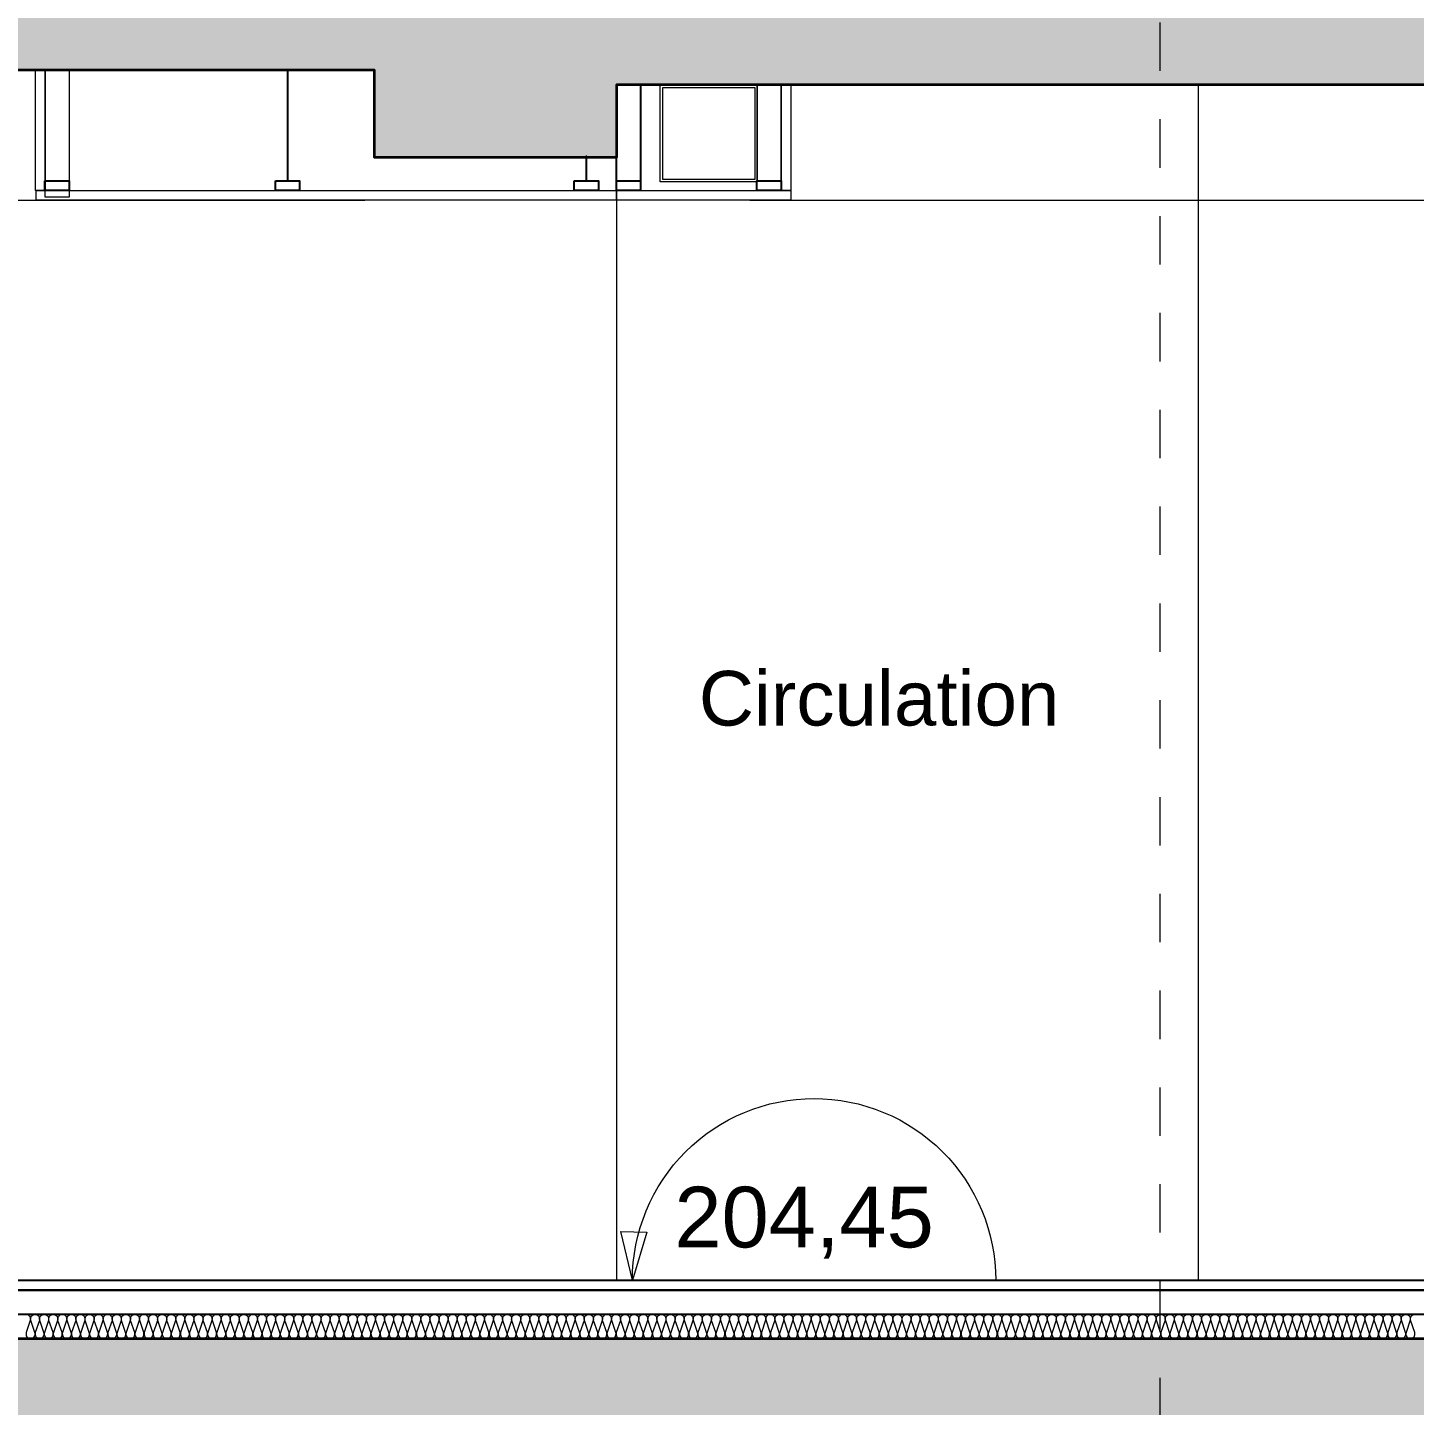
# Model space of a CAD drawing. Header units: metres. Extents: x 1838950 to 1842843, y 5171318 to 5174224.
# Drawn here: x 1841208.364 to 1841211.228, y 5171396.754 to 5171399.6 of the extents above; entities that cross this region are included whole.
import ezdxf

# ---------------------------------------------------------------- set-up
doc = ezdxf.new("R2010")
doc.units = ezdxf.units.M
doc.header["$LTSCALE"] = 0.0254
doc.linetypes.add('Style de ligne -1', pattern=[0.83328, 0.41656, -0.41672])
doc.layers.add('00 CHAZAL Coupe A.5', color=7, linetype='Continuous', lineweight=18)
doc.styles.add('Arial', font='arial.ttf')

# ---------------------------------------------------------------- blocks, each defined once
blk = doc.blocks.new('Groupe-1721-1')
at = {"layer": '00 CHAZAL Coupe A.5', "color": 7, "linetype": 'Continuous', "lineweight": 5, "flags": 128}
blk.add_lwpolyline([(1841209.6132, 5171397.0126), (1841209.6137, 5171397.031), (1841209.615, 5171397.0494), (1841209.6173, 5171397.0677), (1841209.6204, 5171397.0858), (1841209.6245, 5171397.1038), (1841209.6294, 5171397.1215), (1841209.6352, 5171397.139), (1841209.6418, 5171397.1562), (1841209.6492, 5171397.1731), (1841209.6575, 5171397.1895), (1841209.6666, 5171397.2055), (1841209.6765, 5171397.2211), (1841209.6871, 5171397.2361), (1841209.6984, 5171397.2507), (1841209.7104, 5171397.2646), (1841209.7231, 5171397.278), (1841209.7364, 5171397.2907), (1841209.7504, 5171397.3027), (1841209.7649, 5171397.314), (1841209.78, 5171397.3246), (1841209.7955, 5171397.3345), (1841209.8115, 5171397.3436), (1841209.828, 5171397.3518), (1841209.8448, 5171397.3593), (1841209.862, 5171397.3659), (1841209.8795, 5171397.3717), (1841209.8973, 5171397.3766), (1841209.9152, 5171397.3807), (1841209.9334, 5171397.3838), (1841209.9516, 5171397.3861), (1841209.97, 5171397.3874), (1841209.9884, 5171397.3879), (1841210.0068, 5171397.3874), (1841210.0252, 5171397.3861), (1841210.0435, 5171397.3838), (1841210.0616, 5171397.3807), (1841210.0796, 5171397.3766), (1841210.0973, 5171397.3717), (1841210.1148, 5171397.366), (1841210.132, 5171397.3593), (1841210.1489, 5171397.3519), (1841210.1653, 5171397.3436), (1841210.1813, 5171397.3345), (1841210.1969, 5171397.3247), (1841210.2119, 5171397.3141), (1841210.2265, 5171397.3027), (1841210.2404, 5171397.2907), (1841210.2538, 5171397.278), (1841210.2665, 5171397.2647), (1841210.2785, 5171397.2507), (1841210.2898, 5171397.2362), (1841210.3004, 5171397.2212), (1841210.3103, 5171397.2056), (1841210.3194, 5171397.1896), (1841210.3276, 5171397.1731), (1841210.3351, 5171397.1563), (1841210.3417, 5171397.1391), (1841210.3475, 5171397.1216), (1841210.3524, 5171397.1039), (1841210.3565, 5171397.0859), (1841210.3596, 5171397.0678), (1841210.3619, 5171397.0495), (1841210.3632, 5171397.0311), (1841210.3637, 5171397.0127)], dxfattribs=at)
blk.add_lwpolyline([(1841209.643, 5171397.1118), (1841209.6132, 5171397.0126), (1841209.5895, 5171397.1134)], close=True, dxfattribs=at)
at = {"layer": '00 CHAZAL Coupe A.5', "color": 7, "insert": (1841209.7, 5171397.2057), "char_height": 0.1254, "attachment_point": 1, "rotation": 0.006, "line_spacing_factor": 0.96984, "style": 'Arial'}
blk.add_mtext('204,45', dxfattribs=at)
blk = doc.blocks.new('Groupe-1882-1')
at = {"layer": '00 CHAZAL Coupe A.5', "color": 7, "linetype": 'Continuous', "lineweight": 13, "flags": 128}
for points in [[(1841208.3607, 5171396.9419, -0.511611), (1841208.3696, 5171396.9296), (1841208.3612, 5171396.9043, 0.511611), (1841208.3701, 5171396.8919, 0.511611), (1841208.379, 5171396.9043), (1841208.3706, 5171396.9296, -0.511611), (1841208.3795, 5171396.9419, -0.511611), (1841208.3884, 5171396.9296), (1841208.38, 5171396.9043, 0.511611), (1841208.3889, 5171396.8919, 0.511611), (1841208.3978, 5171396.9043), (1841208.3893, 5171396.9296, -0.511611), (1841208.3982, 5171396.9419, -0.511611), (1841208.4071, 5171396.9296), (1841208.3987, 5171396.9043, 0.511611), (1841208.4076, 5171396.8919, 0.511611), (1841208.4165, 5171396.9043), (1841208.4081, 5171396.9296, -0.511611), (1841208.417, 5171396.9419, -0.511611), (1841208.4259, 5171396.9296), (1841208.4175, 5171396.9043, 0.511611), (1841208.4264, 5171396.8919, 0.511611), (1841208.4353, 5171396.9043), (1841208.4268, 5171396.9296, -0.511611), (1841208.4357, 5171396.9419, -0.511611), (1841208.4446, 5171396.9296), (1841208.4362, 5171396.9043, 0.511611), (1841208.4451, 5171396.8919, 0.511611), (1841208.454, 5171396.9043), (1841208.4456, 5171396.9296, -0.511611), (1841208.4545, 5171396.9419, -0.511611), (1841208.4634, 5171396.9296), (1841208.455, 5171396.9043, 0.511611), (1841208.4639, 5171396.8919, 0.511611), (1841208.4728, 5171396.9043), (1841208.4643, 5171396.9296, -0.511611), (1841208.4732, 5171396.9419, -0.511611), (1841208.4821, 5171396.9296), (1841208.4737, 5171396.9043, 0.511611), (1841208.4826, 5171396.8919, 0.511611), (1841208.4915, 5171396.9043), (1841208.4831, 5171396.9296, -0.511611), (1841208.492, 5171396.9419, -0.511611), (1841208.5009, 5171396.9296), (1841208.4925, 5171396.9043, 0.511611), (1841208.5014, 5171396.8919, 0.511611), (1841208.5103, 5171396.9043), (1841208.5018, 5171396.9296, -0.511611), (1841208.5107, 5171396.9419, -0.511611), (1841208.5196, 5171396.9296), (1841208.5112, 5171396.9043, 0.511611), (1841208.5201, 5171396.8919, 0.511611), (1841208.529, 5171396.9043), (1841208.5206, 5171396.9296, -0.511611), (1841208.5295, 5171396.9419, -0.511611), (1841208.5384, 5171396.9296), (1841208.53, 5171396.9043, 0.511611), (1841208.5389, 5171396.8919, 0.511611), (1841208.5478, 5171396.9043), (1841208.5393, 5171396.9296, -0.511611), (1841208.5482, 5171396.9419, -0.511611), (1841208.5571, 5171396.9296), (1841208.5487, 5171396.9043, 0.511611), (1841208.5576, 5171396.8919, 0.511611), (1841208.5665, 5171396.9043), (1841208.5581, 5171396.9296, -0.511611), (1841208.567, 5171396.9419, -0.511611), (1841208.5759, 5171396.9296), (1841208.5675, 5171396.9043, 0.511611), (1841208.5764, 5171396.8919, 0.511611), (1841208.5853, 5171396.9043), (1841208.5768, 5171396.9296, -0.511611), (1841208.5857, 5171396.9419, -0.511611), (1841208.5946, 5171396.9296), (1841208.5862, 5171396.9043, 0.511611), (1841208.5951, 5171396.8919, 0.511611), (1841208.604, 5171396.9043), (1841208.5956, 5171396.9296, -0.511611), (1841208.6045, 5171396.9419, -0.511611), (1841208.6134, 5171396.9296), (1841208.605, 5171396.9043, 0.511611), (1841208.6139, 5171396.8919, 0.511611), (1841208.6228, 5171396.9043), (1841208.6143, 5171396.9296, -0.511611), (1841208.6232, 5171396.9419, -0.511611), (1841208.6321, 5171396.9296), (1841208.6279, 5171396.9169)], [(1841208.6279, 5171396.9169), (1841208.6237, 5171396.9043, 0.511611), (1841208.6326, 5171396.8919, 0.511611), (1841208.6415, 5171396.9043), (1841208.6331, 5171396.9296, -0.511611), (1841208.642, 5171396.9419, -0.511611), (1841208.6509, 5171396.9296), (1841208.6425, 5171396.9043, 0.511611), (1841208.6514, 5171396.8919, 0.511611), (1841208.6603, 5171396.9043), (1841208.6518, 5171396.9296, -0.511611), (1841208.6607, 5171396.9419, -0.511611), (1841208.6696, 5171396.9296), (1841208.6612, 5171396.9043, 0.511611), (1841208.6701, 5171396.8919, 0.511611), (1841208.679, 5171396.9043), (1841208.6706, 5171396.9296, -0.511611), (1841208.6795, 5171396.9419, -0.511611), (1841208.6884, 5171396.9296), (1841208.68, 5171396.9043, 0.511611), (1841208.6889, 5171396.8919, 0.511611), (1841208.6978, 5171396.9043), (1841208.6893, 5171396.9296, -0.511611), (1841208.6982, 5171396.9419, -0.511611), (1841208.7071, 5171396.9296), (1841208.6987, 5171396.9043, 0.511611), (1841208.7076, 5171396.8919, 0.511611), (1841208.7165, 5171396.9043), (1841208.7081, 5171396.9296, -0.511611), (1841208.717, 5171396.9419, -0.511611), (1841208.7259, 5171396.9296), (1841208.7175, 5171396.9043, 0.511611), (1841208.7264, 5171396.8919, 0.511611), (1841208.7353, 5171396.9043), (1841208.7268, 5171396.9296, -0.511611), (1841208.7357, 5171396.9419, -0.511611), (1841208.7446, 5171396.9296), (1841208.7362, 5171396.9043, 0.511611), (1841208.7451, 5171396.8919, 0.511611), (1841208.754, 5171396.9043), (1841208.7456, 5171396.9296, -0.511611), (1841208.7545, 5171396.9419, -0.511611), (1841208.7634, 5171396.9296), (1841208.755, 5171396.9043, 0.511611), (1841208.7639, 5171396.8919, 0.511611), (1841208.7728, 5171396.9043), (1841208.7643, 5171396.9296, -0.511611), (1841208.7732, 5171396.9419, -0.511611), (1841208.7821, 5171396.9296), (1841208.7737, 5171396.9043, 0.511611), (1841208.7826, 5171396.8919, 0.511611), (1841208.7915, 5171396.9043), (1841208.7831, 5171396.9296, -0.511611), (1841208.792, 5171396.9419, -0.511611), (1841208.8009, 5171396.9296), (1841208.7925, 5171396.9043, 0.511611), (1841208.8014, 5171396.8919, 0.511611), (1841208.8103, 5171396.9043), (1841208.8018, 5171396.9296, -0.511611), (1841208.8107, 5171396.9419, -0.511611), (1841208.8196, 5171396.9296), (1841208.8112, 5171396.9043, 0.511611), (1841208.8201, 5171396.8919, 0.511611), (1841208.829, 5171396.9043), (1841208.8206, 5171396.9296, -0.511611), (1841208.8295, 5171396.9419, -0.511611), (1841208.8384, 5171396.9296), (1841208.83, 5171396.9043, 0.511611), (1841208.8389, 5171396.8919, 0.511611), (1841208.8478, 5171396.9043), (1841208.8393, 5171396.9296, -0.511611), (1841208.8482, 5171396.9419, -0.511611), (1841208.8571, 5171396.9296), (1841208.8487, 5171396.9043, 0.511611), (1841208.8576, 5171396.8919, 0.511611), (1841208.8665, 5171396.9043), (1841208.8581, 5171396.9296, -0.511611), (1841208.867, 5171396.9419, -0.511611), (1841208.8759, 5171396.9296), (1841208.8675, 5171396.9043, 0.511611), (1841208.8764, 5171396.8919, 0.511611), (1841208.8853, 5171396.9043), (1841208.8768, 5171396.9296, -0.511611), (1841208.8857, 5171396.9419, -0.511611), (1841208.8946, 5171396.9296), (1841208.8862, 5171396.9043, 0.511611), (1841208.8951, 5171396.8919, 0.511611), (1841208.904, 5171396.9043), (1841208.8956, 5171396.9296, -0.511611), (1841208.9045, 5171396.9419, -0.511611), (1841208.9134, 5171396.9296), (1841208.905, 5171396.9043, 0.511611), (1841208.9139, 5171396.8919, 0.511611), (1841208.9228, 5171396.9043), (1841208.9143, 5171396.9296, -0.511611), (1841208.9232, 5171396.9419, -0.511611), (1841208.9321, 5171396.9296), (1841208.9237, 5171396.9043, 0.511611), (1841208.9326, 5171396.8919, 0.511611), (1841208.9415, 5171396.9043), (1841208.9331, 5171396.9296, -0.511611), (1841208.942, 5171396.9419, -0.511611), (1841208.9509, 5171396.9296), (1841208.9425, 5171396.9043, 0.511611), (1841208.9514, 5171396.8919, 0.511611), (1841208.9603, 5171396.9043), (1841208.9518, 5171396.9296, -0.511611), (1841208.9607, 5171396.942, -0.511611), (1841208.9696, 5171396.9296), (1841208.9612, 5171396.9043, 0.511611), (1841208.9701, 5171396.892)], [(1841208.9701, 5171396.892, 0.511611), (1841208.979, 5171396.9043), (1841208.9706, 5171396.9296, -0.511611), (1841208.9795, 5171396.942, -0.511611), (1841208.9884, 5171396.9296), (1841208.98, 5171396.9043, 0.511611), (1841208.9889, 5171396.892, 0.511611), (1841208.9978, 5171396.9043), (1841208.9893, 5171396.9296, -0.511611), (1841208.9982, 5171396.942, -0.511611), (1841209.0071, 5171396.9296), (1841208.9987, 5171396.9043, 0.511611), (1841209.0076, 5171396.892, 0.511611), (1841209.0165, 5171396.9043), (1841209.0081, 5171396.9296, -0.511611), (1841209.017, 5171396.942, -0.511611), (1841209.0259, 5171396.9296), (1841209.0175, 5171396.9043, 0.511611), (1841209.0264, 5171396.892, 0.511611), (1841209.0353, 5171396.9043), (1841209.0268, 5171396.9296, -0.511611), (1841209.0357, 5171396.942, -0.511611), (1841209.0446, 5171396.9296), (1841209.0362, 5171396.9043, 0.511611), (1841209.0451, 5171396.892, 0.511611), (1841209.054, 5171396.9043), (1841209.0456, 5171396.9296, -0.511611), (1841209.0545, 5171396.942, -0.511611), (1841209.0634, 5171396.9296), (1841209.055, 5171396.9043, 0.511611), (1841209.0639, 5171396.892, 0.511611), (1841209.0728, 5171396.9043), (1841209.0643, 5171396.9296, -0.511611), (1841209.0732, 5171396.942, -0.511611), (1841209.0821, 5171396.9296), (1841209.0737, 5171396.9043, 0.511611), (1841209.0826, 5171396.892, 0.511611), (1841209.0915, 5171396.9043), (1841209.0831, 5171396.9296, -0.511611), (1841209.092, 5171396.942, -0.511611), (1841209.1009, 5171396.9296), (1841209.0925, 5171396.9043, 0.511611), (1841209.1014, 5171396.892, 0.511611), (1841209.1103, 5171396.9043), (1841209.1018, 5171396.9296, -0.511611), (1841209.1107, 5171396.942, -0.511611), (1841209.1196, 5171396.9296), (1841209.1112, 5171396.9043, 0.511611), (1841209.1201, 5171396.892, 0.511611), (1841209.129, 5171396.9043), (1841209.1206, 5171396.9296, -0.511611), (1841209.1295, 5171396.942, -0.511611), (1841209.1384, 5171396.9296), (1841209.13, 5171396.9043, 0.511611), (1841209.1389, 5171396.892, 0.511611), (1841209.1478, 5171396.9043), (1841209.1393, 5171396.9296, -0.511611), (1841209.1482, 5171396.942, -0.511611), (1841209.1571, 5171396.9296), (1841209.1487, 5171396.9043, 0.511611), (1841209.1576, 5171396.892, 0.511611), (1841209.1665, 5171396.9043), (1841209.1581, 5171396.9296, -0.511611), (1841209.167, 5171396.942, -0.511611), (1841209.1759, 5171396.9296), (1841209.1675, 5171396.9043, 0.511611), (1841209.1764, 5171396.892, 0.511611), (1841209.1853, 5171396.9043), (1841209.1768, 5171396.9296, -0.511611), (1841209.1857, 5171396.942, -0.511611), (1841209.1946, 5171396.9296), (1841209.1862, 5171396.9043, 0.511611), (1841209.1951, 5171396.892, 0.511611), (1841209.204, 5171396.9043), (1841209.1956, 5171396.9296, -0.511611), (1841209.2045, 5171396.942, -0.511611), (1841209.2134, 5171396.9296), (1841209.205, 5171396.9043, 0.511611), (1841209.2139, 5171396.892, 0.511611), (1841209.2228, 5171396.9043), (1841209.2143, 5171396.9296, -0.511611), (1841209.2232, 5171396.942, -0.511611), (1841209.2321, 5171396.9296), (1841209.2237, 5171396.9043, 0.511611), (1841209.2326, 5171396.892, 0.511611), (1841209.2415, 5171396.9043), (1841209.2331, 5171396.9296, -0.511611), (1841209.242, 5171396.942, -0.511611), (1841209.2509, 5171396.9296), (1841209.2425, 5171396.9043, 0.511611), (1841209.2514, 5171396.892, 0.511611), (1841209.2603, 5171396.9043), (1841209.2518, 5171396.9296, -0.511611), (1841209.2607, 5171396.942, -0.511611), (1841209.2696, 5171396.9296), (1841209.2612, 5171396.9043, 0.511611), (1841209.2701, 5171396.892, 0.511611), (1841209.279, 5171396.9043), (1841209.2706, 5171396.9296, -0.511611), (1841209.2795, 5171396.942, -0.511611), (1841209.2884, 5171396.9296), (1841209.28, 5171396.9043, 0.511611), (1841209.2889, 5171396.892, 0.511611), (1841209.2978, 5171396.9043), (1841209.2893, 5171396.9296, -0.511611), (1841209.2982, 5171396.942, -0.511611), (1841209.3071, 5171396.9296), (1841209.2987, 5171396.9043, 0.511611), (1841209.3076, 5171396.892, 0.511611), (1841209.3165, 5171396.9043), (1841209.3123, 5171396.917)], [(1841209.3123, 5171396.917), (1841209.3081, 5171396.9296, -0.511611), (1841209.317, 5171396.942, -0.511611), (1841209.3259, 5171396.9296), (1841209.3175, 5171396.9043, 0.511611), (1841209.3264, 5171396.892, 0.511611), (1841209.3353, 5171396.9043), (1841209.3268, 5171396.9296, -0.511611), (1841209.3357, 5171396.942, -0.511611), (1841209.3446, 5171396.9296), (1841209.3362, 5171396.9043, 0.511611), (1841209.3451, 5171396.892, 0.511611), (1841209.354, 5171396.9043), (1841209.3456, 5171396.9296, -0.511611), (1841209.3545, 5171396.942, -0.511611), (1841209.3634, 5171396.9296), (1841209.355, 5171396.9043, 0.511611), (1841209.3639, 5171396.892, 0.511611), (1841209.3728, 5171396.9043), (1841209.3643, 5171396.9296, -0.511611), (1841209.3732, 5171396.942, -0.511611), (1841209.3821, 5171396.9296), (1841209.3737, 5171396.9043, 0.511611), (1841209.3826, 5171396.892, 0.511611), (1841209.3915, 5171396.9043), (1841209.3831, 5171396.9296, -0.511611), (1841209.392, 5171396.942, -0.511611), (1841209.4009, 5171396.9296), (1841209.3925, 5171396.9043, 0.511611), (1841209.4014, 5171396.892, 0.511611), (1841209.4103, 5171396.9043), (1841209.4018, 5171396.9296, -0.511611), (1841209.4107, 5171396.942, -0.511611), (1841209.4196, 5171396.9296), (1841209.4112, 5171396.9043, 0.511611), (1841209.4201, 5171396.892, 0.511611), (1841209.429, 5171396.9043), (1841209.4206, 5171396.9296, -0.511611), (1841209.4295, 5171396.942, -0.511611), (1841209.4384, 5171396.9296), (1841209.43, 5171396.9043, 0.511611), (1841209.4389, 5171396.892, 0.511611), (1841209.4478, 5171396.9043), (1841209.4393, 5171396.9296, -0.511611), (1841209.4482, 5171396.942, -0.511611), (1841209.4571, 5171396.9296), (1841209.4487, 5171396.9043, 0.511611), (1841209.4576, 5171396.892, 0.511611), (1841209.4665, 5171396.9043), (1841209.4581, 5171396.9296, -0.511611), (1841209.467, 5171396.942, -0.511611), (1841209.4759, 5171396.9296), (1841209.4675, 5171396.9043, 0.511611), (1841209.4764, 5171396.892, 0.511611), (1841209.4853, 5171396.9043), (1841209.4768, 5171396.9296, -0.511611), (1841209.4857, 5171396.942, -0.511611), (1841209.4946, 5171396.9296), (1841209.4862, 5171396.9043, 0.511611), (1841209.4951, 5171396.892, 0.511611), (1841209.504, 5171396.9043), (1841209.4956, 5171396.9296, -0.511611), (1841209.5045, 5171396.942, -0.511611), (1841209.5134, 5171396.9296), (1841209.505, 5171396.9043, 0.511611), (1841209.5139, 5171396.892, 0.511611), (1841209.5228, 5171396.9043), (1841209.5143, 5171396.9296, -0.511611), (1841209.5232, 5171396.942, -0.511611), (1841209.5321, 5171396.9296), (1841209.5237, 5171396.9043, 0.511611), (1841209.5326, 5171396.892, 0.511611), (1841209.5415, 5171396.9043), (1841209.5331, 5171396.9296, -0.511611), (1841209.542, 5171396.942, -0.511611), (1841209.5509, 5171396.9296), (1841209.5425, 5171396.9043, 0.511611), (1841209.5514, 5171396.892, 0.511611), (1841209.5603, 5171396.9043), (1841209.5518, 5171396.9296, -0.511611), (1841209.5607, 5171396.942, -0.511611), (1841209.5696, 5171396.9296), (1841209.5612, 5171396.9043, 0.511611), (1841209.5701, 5171396.892, 0.511611), (1841209.579, 5171396.9043), (1841209.5706, 5171396.9296, -0.511611), (1841209.5795, 5171396.942, -0.511611), (1841209.5884, 5171396.9296), (1841209.58, 5171396.9043, 0.511611), (1841209.5889, 5171396.892, 0.511611), (1841209.5978, 5171396.9043), (1841209.5893, 5171396.9296, -0.511611), (1841209.5982, 5171396.942, -0.511611), (1841209.6071, 5171396.9296), (1841209.5987, 5171396.9043, 0.511611), (1841209.6076, 5171396.892, 0.511611), (1841209.6165, 5171396.9043), (1841209.6081, 5171396.9296, -0.511611), (1841209.617, 5171396.942, -0.511611), (1841209.6259, 5171396.9296), (1841209.6175, 5171396.9043, 0.511611), (1841209.6264, 5171396.892, 0.511611), (1841209.6353, 5171396.9043), (1841209.6268, 5171396.9296, -0.511611), (1841209.6357, 5171396.942, -0.511611), (1841209.6446, 5171396.9296), (1841209.6362, 5171396.9043, 0.511611), (1841209.6451, 5171396.892, 0.511611), (1841209.654, 5171396.9043), (1841209.6498, 5171396.917)], [(1841209.6498, 5171396.917), (1841209.6456, 5171396.9296, -0.511611), (1841209.6545, 5171396.942, -0.511611), (1841209.6634, 5171396.9296), (1841209.655, 5171396.9043, 0.511611), (1841209.6639, 5171396.892, 0.511611), (1841209.6728, 5171396.9043), (1841209.6643, 5171396.9296, -0.511611), (1841209.6732, 5171396.942, -0.511611), (1841209.6821, 5171396.9296), (1841209.6737, 5171396.9043, 0.511611), (1841209.6826, 5171396.892, 0.511611), (1841209.6915, 5171396.9043), (1841209.6831, 5171396.9296, -0.511611), (1841209.692, 5171396.942, -0.511611), (1841209.7009, 5171396.9296), (1841209.6925, 5171396.9043, 0.511611), (1841209.7014, 5171396.892, 0.511611), (1841209.7103, 5171396.9043), (1841209.7018, 5171396.9296, -0.511611), (1841209.7107, 5171396.942, -0.511611), (1841209.7196, 5171396.9296), (1841209.7112, 5171396.9043, 0.511611), (1841209.7201, 5171396.892, 0.511611), (1841209.729, 5171396.9043), (1841209.7206, 5171396.9296, -0.511611), (1841209.7295, 5171396.942, -0.511611), (1841209.7384, 5171396.9296), (1841209.73, 5171396.9043, 0.511611), (1841209.7389, 5171396.892, 0.511611), (1841209.7478, 5171396.9043), (1841209.7393, 5171396.9296, -0.511611), (1841209.7482, 5171396.942, -0.511611), (1841209.7571, 5171396.9296), (1841209.7487, 5171396.9043, 0.511611), (1841209.7576, 5171396.892, 0.511611), (1841209.7665, 5171396.9043), (1841209.7581, 5171396.9296, -0.511611), (1841209.767, 5171396.942, -0.511611), (1841209.7759, 5171396.9296), (1841209.7675, 5171396.9043, 0.511611), (1841209.7764, 5171396.892, 0.511611), (1841209.7853, 5171396.9043), (1841209.7768, 5171396.9296, -0.511611), (1841209.7857, 5171396.942, -0.511611), (1841209.7946, 5171396.9296), (1841209.7862, 5171396.9043, 0.511611), (1841209.7951, 5171396.892, 0.511611), (1841209.804, 5171396.9043), (1841209.7956, 5171396.9296, -0.511611), (1841209.8045, 5171396.942, -0.511611), (1841209.8134, 5171396.9296), (1841209.805, 5171396.9043, 0.511611), (1841209.8139, 5171396.892, 0.511611), (1841209.8228, 5171396.9043), (1841209.8143, 5171396.9296, -0.511611), (1841209.8232, 5171396.942, -0.511611), (1841209.8321, 5171396.9296), (1841209.8237, 5171396.9043, 0.511611), (1841209.8326, 5171396.892, 0.511611), (1841209.8415, 5171396.9043), (1841209.8331, 5171396.9296, -0.511611), (1841209.842, 5171396.942, -0.511611), (1841209.8509, 5171396.9296), (1841209.8425, 5171396.9043, 0.511611), (1841209.8514, 5171396.892, 0.511611), (1841209.8603, 5171396.9043), (1841209.8518, 5171396.9296, -0.511611), (1841209.8607, 5171396.942, -0.511611), (1841209.8696, 5171396.9297), (1841209.8612, 5171396.9043, 0.511611), (1841209.8701, 5171396.892, 0.511611), (1841209.879, 5171396.9043), (1841209.8706, 5171396.9297, -0.511611), (1841209.8795, 5171396.942, -0.511611), (1841209.8884, 5171396.9297), (1841209.88, 5171396.9043, 0.511611), (1841209.8889, 5171396.892, 0.511611), (1841209.8978, 5171396.9043), (1841209.8893, 5171396.9297, -0.511611), (1841209.8982, 5171396.942, -0.511611), (1841209.9071, 5171396.9297), (1841209.8987, 5171396.9043, 0.511611), (1841209.9076, 5171396.892, 0.511611), (1841209.9165, 5171396.9043), (1841209.9081, 5171396.9297, -0.511611), (1841209.917, 5171396.942, -0.511611), (1841209.9259, 5171396.9297), (1841209.9175, 5171396.9043, 0.511611), (1841209.9264, 5171396.892, 0.511611), (1841209.9353, 5171396.9043), (1841209.9268, 5171396.9297, -0.511611), (1841209.9357, 5171396.942, -0.511611), (1841209.9446, 5171396.9297), (1841209.9362, 5171396.9043, 0.511611), (1841209.9451, 5171396.892, 0.511611), (1841209.954, 5171396.9043), (1841209.9456, 5171396.9297, -0.511611), (1841209.9545, 5171396.942, -0.511611), (1841209.9634, 5171396.9297), (1841209.955, 5171396.9043, 0.511611), (1841209.9639, 5171396.892, 0.511611), (1841209.9728, 5171396.9043), (1841209.9643, 5171396.9297, -0.511611), (1841209.9732, 5171396.942, -0.511611), (1841209.9821, 5171396.9297), (1841209.9737, 5171396.9043, 0.511611), (1841209.9826, 5171396.892, 0.511611), (1841209.9915, 5171396.9043), (1841209.9831, 5171396.9297, -0.511611), (1841209.992, 5171396.942)], [(1841209.992, 5171396.942, -0.511611), (1841210.0009, 5171396.9297), (1841209.9925, 5171396.9043, 0.511611), (1841210.0014, 5171396.892, 0.511611), (1841210.0103, 5171396.9043), (1841210.0018, 5171396.9297, -0.511611), (1841210.0107, 5171396.942, -0.511611), (1841210.0196, 5171396.9297), (1841210.0112, 5171396.9043, 0.511611), (1841210.0201, 5171396.892, 0.511611), (1841210.029, 5171396.9043), (1841210.0206, 5171396.9297, -0.511611), (1841210.0295, 5171396.942, -0.511611), (1841210.0384, 5171396.9297), (1841210.03, 5171396.9043, 0.511611), (1841210.0389, 5171396.892, 0.511611), (1841210.0478, 5171396.9043), (1841210.0393, 5171396.9297, -0.511611), (1841210.0482, 5171396.942, -0.511611), (1841210.0571, 5171396.9297), (1841210.0487, 5171396.9043, 0.511611), (1841210.0576, 5171396.892, 0.511611), (1841210.0665, 5171396.9043), (1841210.0581, 5171396.9297, -0.511611), (1841210.067, 5171396.942, -0.511611), (1841210.0759, 5171396.9297), (1841210.0675, 5171396.9043, 0.511611), (1841210.0764, 5171396.892, 0.511611), (1841210.0853, 5171396.9043), (1841210.0768, 5171396.9297, -0.511611), (1841210.0857, 5171396.942, -0.511611), (1841210.0946, 5171396.9297), (1841210.0862, 5171396.9043, 0.511611), (1841210.0951, 5171396.892, 0.511611), (1841210.104, 5171396.9043), (1841210.0956, 5171396.9297, -0.511611), (1841210.1045, 5171396.942, -0.511611), (1841210.1134, 5171396.9297), (1841210.105, 5171396.9043, 0.511611), (1841210.1139, 5171396.892, 0.511611), (1841210.1228, 5171396.9043), (1841210.1143, 5171396.9297, -0.511611), (1841210.1232, 5171396.942, -0.511611), (1841210.1321, 5171396.9297), (1841210.1237, 5171396.9043, 0.511611), (1841210.1326, 5171396.892, 0.511611), (1841210.1415, 5171396.9043), (1841210.1331, 5171396.9297, -0.511611), (1841210.142, 5171396.942, -0.511611), (1841210.1509, 5171396.9297), (1841210.1425, 5171396.9043, 0.511611), (1841210.1514, 5171396.892, 0.511611), (1841210.1603, 5171396.9043), (1841210.1518, 5171396.9297, -0.511611), (1841210.1607, 5171396.942, -0.511611), (1841210.1696, 5171396.9297), (1841210.1612, 5171396.9043, 0.511611), (1841210.1701, 5171396.892, 0.511611), (1841210.179, 5171396.9043), (1841210.1706, 5171396.9297, -0.511611), (1841210.1795, 5171396.942, -0.511611), (1841210.1884, 5171396.9297), (1841210.18, 5171396.9043, 0.511611), (1841210.1889, 5171396.892, 0.511611), (1841210.1978, 5171396.9043), (1841210.1893, 5171396.9297, -0.511611), (1841210.1982, 5171396.942, -0.511611), (1841210.2071, 5171396.9297), (1841210.1987, 5171396.9043, 0.511611), (1841210.2076, 5171396.892, 0.511611), (1841210.2165, 5171396.9043), (1841210.2081, 5171396.9297, -0.511611), (1841210.217, 5171396.942, -0.511611), (1841210.2259, 5171396.9297), (1841210.2175, 5171396.9043, 0.511611), (1841210.2264, 5171396.892, 0.511611), (1841210.2353, 5171396.9043), (1841210.2268, 5171396.9297, -0.511611), (1841210.2357, 5171396.942, -0.511611), (1841210.2446, 5171396.9297), (1841210.2362, 5171396.9043, 0.511611), (1841210.2451, 5171396.892, 0.511611), (1841210.254, 5171396.9043), (1841210.2456, 5171396.9297, -0.511611), (1841210.2545, 5171396.942, -0.511611), (1841210.2634, 5171396.9297), (1841210.255, 5171396.9043, 0.511611), (1841210.2639, 5171396.892, 0.511611), (1841210.2728, 5171396.9043), (1841210.2643, 5171396.9297, -0.511611), (1841210.2732, 5171396.942, -0.511611), (1841210.2821, 5171396.9297), (1841210.2737, 5171396.9043, 0.511611), (1841210.2826, 5171396.892, 0.511611), (1841210.2915, 5171396.9043), (1841210.2831, 5171396.9297, -0.511611), (1841210.292, 5171396.942, -0.511611), (1841210.3009, 5171396.9297), (1841210.2925, 5171396.9043, 0.511611), (1841210.3014, 5171396.892, 0.511611), (1841210.3103, 5171396.9043), (1841210.3018, 5171396.9297, -0.511611), (1841210.3107, 5171396.942, -0.511611), (1841210.3196, 5171396.9297), (1841210.3112, 5171396.9043, 0.511611), (1841210.3201, 5171396.892, 0.511611), (1841210.329, 5171396.9043), (1841210.3206, 5171396.9297, -0.511611), (1841210.3295, 5171396.942, -0.511611), (1841210.3384, 5171396.9297), (1841210.3342, 5171396.917)], [(1841210.3342, 5171396.917), (1841210.33, 5171396.9043, 0.511611), (1841210.3389, 5171396.892, 0.511611), (1841210.3478, 5171396.9043), (1841210.3393, 5171396.9297, -0.511611), (1841210.3482, 5171396.942, -0.511611), (1841210.3571, 5171396.9297), (1841210.3487, 5171396.9043, 0.511611), (1841210.3576, 5171396.892, 0.511611), (1841210.3665, 5171396.9043), (1841210.3581, 5171396.9297, -0.511611), (1841210.367, 5171396.942, -0.511611), (1841210.3759, 5171396.9297), (1841210.3675, 5171396.9043, 0.511611), (1841210.3764, 5171396.892, 0.511611), (1841210.3853, 5171396.9043), (1841210.3768, 5171396.9297, -0.511611), (1841210.3857, 5171396.942, -0.511611), (1841210.3946, 5171396.9297), (1841210.3862, 5171396.9043, 0.511611), (1841210.3951, 5171396.892, 0.511611), (1841210.404, 5171396.9043), (1841210.3956, 5171396.9297, -0.511611), (1841210.4045, 5171396.942, -0.511611), (1841210.4134, 5171396.9297), (1841210.405, 5171396.9043, 0.511611), (1841210.4139, 5171396.892, 0.511611), (1841210.4228, 5171396.9043), (1841210.4143, 5171396.9297, -0.511611), (1841210.4232, 5171396.942, -0.511611), (1841210.4321, 5171396.9297), (1841210.4237, 5171396.9043, 0.511611), (1841210.4326, 5171396.892, 0.511611), (1841210.4415, 5171396.9043), (1841210.4331, 5171396.9297, -0.511611), (1841210.442, 5171396.942, -0.511611), (1841210.4509, 5171396.9297), (1841210.4425, 5171396.9043, 0.511611), (1841210.4514, 5171396.892, 0.511611), (1841210.4603, 5171396.9043), (1841210.4518, 5171396.9297, -0.511611), (1841210.4607, 5171396.942, -0.511611), (1841210.4696, 5171396.9297), (1841210.4612, 5171396.9043, 0.511611), (1841210.4701, 5171396.892, 0.511611), (1841210.479, 5171396.9043), (1841210.4706, 5171396.9297, -0.511611), (1841210.4795, 5171396.942, -0.511611), (1841210.4884, 5171396.9297), (1841210.48, 5171396.9043, 0.511611), (1841210.4889, 5171396.892, 0.511611), (1841210.4978, 5171396.9043), (1841210.4893, 5171396.9297, -0.511611), (1841210.4982, 5171396.942, -0.511611), (1841210.5071, 5171396.9297), (1841210.4987, 5171396.9043, 0.511611), (1841210.5076, 5171396.892, 0.511611), (1841210.5165, 5171396.9043), (1841210.5081, 5171396.9297, -0.511611), (1841210.517, 5171396.942, -0.511611), (1841210.5259, 5171396.9297), (1841210.5175, 5171396.9043, 0.511611), (1841210.5264, 5171396.892, 0.511611), (1841210.5353, 5171396.9043), (1841210.5268, 5171396.9297, -0.511611), (1841210.5357, 5171396.942, -0.511611), (1841210.5446, 5171396.9297), (1841210.5362, 5171396.9043, 0.511611), (1841210.5451, 5171396.892, 0.511611), (1841210.554, 5171396.9043), (1841210.5456, 5171396.9297, -0.511611), (1841210.5545, 5171396.942, -0.511611), (1841210.5634, 5171396.9297), (1841210.555, 5171396.9043, 0.511611), (1841210.5639, 5171396.892, 0.511611), (1841210.5728, 5171396.9043), (1841210.5643, 5171396.9297, -0.511611), (1841210.5732, 5171396.942, -0.511611), (1841210.5821, 5171396.9297), (1841210.5737, 5171396.9043, 0.511611), (1841210.5826, 5171396.892, 0.511611), (1841210.5915, 5171396.9043), (1841210.5831, 5171396.9297, -0.511611), (1841210.592, 5171396.942, -0.511611), (1841210.6009, 5171396.9297), (1841210.5925, 5171396.9043, 0.511611), (1841210.6014, 5171396.892, 0.511611), (1841210.6103, 5171396.9043), (1841210.6018, 5171396.9297, -0.511611), (1841210.6107, 5171396.942, -0.511611), (1841210.6196, 5171396.9297), (1841210.6112, 5171396.9043, 0.511611), (1841210.6201, 5171396.892, 0.511611), (1841210.629, 5171396.9043), (1841210.6206, 5171396.9297, -0.511611), (1841210.6295, 5171396.942, -0.511611), (1841210.6384, 5171396.9297), (1841210.63, 5171396.9043, 0.511611), (1841210.6389, 5171396.892, 0.511611), (1841210.6478, 5171396.9043), (1841210.6393, 5171396.9297, -0.511611), (1841210.6482, 5171396.942, -0.511611), (1841210.6571, 5171396.9297), (1841210.6487, 5171396.9043, 0.511611), (1841210.6576, 5171396.892, 0.511611), (1841210.6665, 5171396.9043), (1841210.6581, 5171396.9297, -0.511611), (1841210.667, 5171396.942, -0.511611), (1841210.6759, 5171396.9297), (1841210.6675, 5171396.9043, 0.511611), (1841210.6764, 5171396.892)], [(1841210.6764, 5171396.892, 0.511611), (1841210.6853, 5171396.9043), (1841210.6768, 5171396.9297, -0.511611), (1841210.6857, 5171396.942, -0.511611), (1841210.6946, 5171396.9297), (1841210.6862, 5171396.9043, 0.511611), (1841210.6951, 5171396.892, 0.511611), (1841210.704, 5171396.9043), (1841210.6956, 5171396.9297, -0.511611), (1841210.7045, 5171396.942, -0.511611), (1841210.7134, 5171396.9297), (1841210.705, 5171396.9043, 0.511611), (1841210.7139, 5171396.892, 0.511611), (1841210.7228, 5171396.9043), (1841210.7143, 5171396.9297, -0.511611), (1841210.7232, 5171396.942, -0.511611), (1841210.7321, 5171396.9297), (1841210.7237, 5171396.9043, 0.511611), (1841210.7326, 5171396.892, 0.511611), (1841210.7415, 5171396.9043), (1841210.7331, 5171396.9297, -0.511611), (1841210.742, 5171396.942, -0.511611), (1841210.7509, 5171396.9297), (1841210.7425, 5171396.9043, 0.511611), (1841210.7514, 5171396.892, 0.511611), (1841210.7603, 5171396.9044), (1841210.7518, 5171396.9297, -0.511611), (1841210.7607, 5171396.942, -0.511611), (1841210.7696, 5171396.9297), (1841210.7612, 5171396.9044, 0.511611), (1841210.7701, 5171396.892, 0.511611), (1841210.779, 5171396.9044), (1841210.7706, 5171396.9297, -0.511611), (1841210.7795, 5171396.942, -0.511611), (1841210.7884, 5171396.9297), (1841210.78, 5171396.9044, 0.511611), (1841210.7889, 5171396.892, 0.511611), (1841210.7978, 5171396.9044), (1841210.7893, 5171396.9297, -0.511611), (1841210.7982, 5171396.942, -0.511611), (1841210.8071, 5171396.9297), (1841210.7987, 5171396.9044, 0.511611), (1841210.8076, 5171396.892, 0.511611), (1841210.8165, 5171396.9044), (1841210.8081, 5171396.9297, -0.511611), (1841210.817, 5171396.942, -0.511611), (1841210.8259, 5171396.9297), (1841210.8175, 5171396.9044, 0.511611), (1841210.8264, 5171396.892, 0.511611), (1841210.8353, 5171396.9044), (1841210.8268, 5171396.9297, -0.511611), (1841210.8357, 5171396.942, -0.511611), (1841210.8446, 5171396.9297), (1841210.8362, 5171396.9044, 0.511611), (1841210.8451, 5171396.892, 0.511611), (1841210.854, 5171396.9044), (1841210.8456, 5171396.9297, -0.511611), (1841210.8545, 5171396.942, -0.511611), (1841210.8634, 5171396.9297), (1841210.855, 5171396.9044, 0.511611), (1841210.8639, 5171396.892, 0.511611), (1841210.8728, 5171396.9044), (1841210.8643, 5171396.9297, -0.511611), (1841210.8732, 5171396.942, -0.511611), (1841210.8821, 5171396.9297), (1841210.8737, 5171396.9044, 0.511611), (1841210.8826, 5171396.892, 0.511611), (1841210.8915, 5171396.9044), (1841210.8831, 5171396.9297, -0.511611), (1841210.892, 5171396.942, -0.511611), (1841210.9009, 5171396.9297), (1841210.8925, 5171396.9044, 0.511611), (1841210.9014, 5171396.892, 0.511611), (1841210.9103, 5171396.9044), (1841210.9018, 5171396.9297, -0.511611), (1841210.9107, 5171396.942, -0.511611), (1841210.9196, 5171396.9297), (1841210.9112, 5171396.9044, 0.511611), (1841210.9201, 5171396.892, 0.511611), (1841210.929, 5171396.9044), (1841210.9206, 5171396.9297, -0.511611), (1841210.9295, 5171396.942, -0.511611), (1841210.9384, 5171396.9297), (1841210.93, 5171396.9044, 0.511611), (1841210.9389, 5171396.892, 0.511611), (1841210.9478, 5171396.9044), (1841210.9393, 5171396.9297, -0.511611), (1841210.9482, 5171396.942, -0.511611), (1841210.9571, 5171396.9297), (1841210.9487, 5171396.9044, 0.511611), (1841210.9576, 5171396.892, 0.511611), (1841210.9665, 5171396.9044), (1841210.9581, 5171396.9297, -0.511611), (1841210.967, 5171396.942, -0.511611), (1841210.9759, 5171396.9297), (1841210.9675, 5171396.9044, 0.511611), (1841210.9764, 5171396.892, 0.511611), (1841210.9853, 5171396.9044), (1841210.9768, 5171396.9297, -0.511611), (1841210.9857, 5171396.942, -0.511611), (1841210.9946, 5171396.9297), (1841210.9862, 5171396.9044, 0.511611), (1841210.9951, 5171396.892, 0.511611), (1841211.004, 5171396.9044), (1841210.9956, 5171396.9297, -0.511611), (1841211.0045, 5171396.942, -0.511611), (1841211.0134, 5171396.9297), (1841211.005, 5171396.9044, 0.511611), (1841211.0139, 5171396.892)], [(1841211.0139, 5171396.892, 0.511611), (1841211.0228, 5171396.9044), (1841211.0143, 5171396.9297, -0.511611), (1841211.0232, 5171396.942, -0.511611), (1841211.0321, 5171396.9297), (1841211.0237, 5171396.9044, 0.511611), (1841211.0326, 5171396.892, 0.511611), (1841211.0415, 5171396.9044), (1841211.0331, 5171396.9297, -0.511611), (1841211.042, 5171396.942, -0.511611), (1841211.0509, 5171396.9297), (1841211.0425, 5171396.9044, 0.511611), (1841211.0514, 5171396.892, 0.511611), (1841211.0603, 5171396.9044), (1841211.0518, 5171396.9297, -0.511611), (1841211.0607, 5171396.942, -0.511611), (1841211.0696, 5171396.9297), (1841211.0612, 5171396.9044, 0.511611), (1841211.0701, 5171396.892, 0.511611), (1841211.079, 5171396.9044), (1841211.0706, 5171396.9297, -0.511611), (1841211.0795, 5171396.942, -0.511611), (1841211.0884, 5171396.9297), (1841211.08, 5171396.9044, 0.511611), (1841211.0889, 5171396.892, 0.511611), (1841211.0978, 5171396.9044), (1841211.0893, 5171396.9297, -0.511611), (1841211.0982, 5171396.942, -0.511611), (1841211.1071, 5171396.9297), (1841211.0987, 5171396.9044, 0.511611), (1841211.1076, 5171396.892, 0.511611), (1841211.1165, 5171396.9044), (1841211.1081, 5171396.9297, -0.511611), (1841211.117, 5171396.942, -0.511611), (1841211.1259, 5171396.9297), (1841211.1175, 5171396.9044, 0.511611), (1841211.1264, 5171396.892, 0.511611), (1841211.1353, 5171396.9044), (1841211.1268, 5171396.9297, -0.511611), (1841211.1357, 5171396.942, -0.511611), (1841211.1446, 5171396.9297), (1841211.1362, 5171396.9044, 0.511611), (1841211.1451, 5171396.892, 0.511611), (1841211.154, 5171396.9044), (1841211.1456, 5171396.9297, -0.511611), (1841211.1545, 5171396.942, -0.511611), (1841211.1634, 5171396.9297), (1841211.155, 5171396.9044, 0.511611), (1841211.1639, 5171396.892, 0.511611), (1841211.1728, 5171396.9044), (1841211.1643, 5171396.9297, -0.511611), (1841211.1732, 5171396.942, -0.511611), (1841211.1821, 5171396.9297), (1841211.1737, 5171396.9044, 0.511611), (1841211.1826, 5171396.892, 0.511611), (1841211.1915, 5171396.9044), (1841211.1831, 5171396.9297, -0.511611), (1841211.192, 5171396.942, -0.511611), (1841211.2009, 5171396.9297), (1841211.1925, 5171396.9044, 0.511611), (1841211.2014, 5171396.892, 0.511611), (1841211.2103, 5171396.9044), (1841211.2018, 5171396.9297, -0.511611), (1841211.2107, 5171396.942, -0.511611), (1841211.2196, 5171396.9297), (1841211.2112, 5171396.9044, 0.511611), (1841211.2201, 5171396.892, 0.511611), (1841211.229, 5171396.9044), (1841211.2206, 5171396.9297, -0.511611), (1841211.2295, 5171396.942, -0.511611)]]:
    blk.add_lwpolyline(points, format="xyb", dxfattribs=at)
blk = doc.blocks.new('Groupe-1962-1')
at = {"layer": '00 CHAZAL Coupe A.5', "color": 7, "linetype": 'Continuous', "lineweight": 13, "flags": 128}
for points in [[(1841209.6709, 5171399.4813), (1841209.8709, 5171399.4813), (1841209.8709, 5171399.2813), (1841209.6709, 5171399.2813)], [(1841209.6759, 5171399.4763), (1841209.8659, 5171399.4763), (1841209.8659, 5171399.2863), (1841209.6759, 5171399.2863)]]:
    blk.add_lwpolyline(points, close=True, dxfattribs=at)

msp = doc.modelspace()

# ---------------------------------------------------------------- hatches: boundary and pattern name
at = {"layer": '00 CHAZAL Coupe A.5', "linetype": 'Continuous', "lineweight": 0, "true_color": 0xaaaaaa}
h = msp.add_hatch(color=253, dxfattribs=at)
h.paths.add_polyline_path([(1841218.0951, 5171406.0067), (1841217.9351, 5171406.0067), (1841217.9351, 5171405.8743), (1841217.9351, 5171405.8743), (1841217.9351, 5171405.3122), (1841216.7955, 5171405.3122), (1841216.7955, 5171406.1927), (1841216.6155, 5171406.1927), (1841216.6155, 5171406.1921), (1841215.0579, 5171406.1921), (1841215.0579, 5171405.9921), (1841216.6155, 5171405.9921), (1841216.6155, 5171405.4454), (1841216.6155, 5171405.4454), (1841216.6155, 5171404.9154), (1841216.6155, 5171405.4451), (1841216.6155, 5171396.212), (1841216.7937, 5171396.212), (1841216.7937, 5171396.272), (1841216.7955, 5171396.272), (1841216.7955, 5171396.662), (1841218.6937, 5171396.662), (1841218.6937, 5171394.022), (1841216.6155, 5171394.022), (1841216.6155, 5171393.7166), (1841216.6137, 5171393.7166), (1841216.6137, 5171393.571), (1841216.7955, 5171393.571), (1841216.7955, 5171393.8023), (1841218.6937, 5171393.8023), (1841218.6937, 5171391.381), (1841216.6155, 5171391.381), (1841216.6155, 5171390.6854), (1841216.6156, 5171390.6854), (1841216.6156, 5171389.981), (1841214.7649, 5171389.981), (1841214.7649, 5171390.9682), (1841214.7648, 5171390.9682), (1841214.7648, 5171396.8922), (1841214.5848, 5171396.8922), (1841214.5848, 5171396.892), (1841211.438, 5171396.892), (1841211.438, 5171396.892), (1841209.4576, 5171396.892), (1841209.4576, 5171396.892), (1841203.8519, 5171396.892), (1841203.8519, 5171396.9671), (1841203.7105, 5171396.9671), (1841203.7105, 5171396.8732), (1841203.7107, 5171396.8732), (1841203.7107, 5171396.786), (1841202.5629, 5171396.786), (1841202.5629, 5171396.7871), (1841202.4959, 5171396.786), (1841202.4959, 5171396.8024), (1841202.4949, 5171396.8024), (1841202.4949, 5171396.8917), (1841202.4945, 5171396.8917), (1841202.4945, 5171396.9673), (1841202.2949, 5171396.9673), (1841202.2949, 5171396.8542), (1841202.2953, 5171396.8542), (1841202.2953, 5171396.6997), (1841202.2949, 5171396.6997), (1841202.2949, 5171390.2944), (1841202.4949, 5171390.3574), (1841202.4949, 5171391.231), (1841202.4952, 5171391.231), (1841202.4952, 5171391.251), (1841214.5848, 5171391.251), (1841214.5848, 5171389.581), (1841216.7955, 5171389.581), (1841216.7955, 5171391.251), (1841224.2749, 5171391.251), (1841224.2749, 5171390.4504), (1841224.4551, 5171390.505), (1841224.4551, 5171391.381), (1841218.8737, 5171391.381), (1841218.8737, 5171393.8023), (1841219.7929, 5171393.8023), (1841224.4551, 5171393.8514), (1841224.4551, 5171394.1719), (1841222.7637, 5171394.1719), (1841219.783, 5171394.022), (1841218.8737, 5171394.022), (1841218.8737, 5171396.662), (1841224.4551, 5171396.662), (1841224.4551, 5171396.892), (1841216.7955, 5171396.892), (1841216.7955, 5171399.4847), (1841216.7959, 5171399.4847), (1841216.7959, 5171399.4822), (1841217.9351, 5171399.4822), (1841217.9351, 5171399.1626), (1841218.0957, 5171399.1626), (1841218.0957, 5171399.4822), (1841224.4551, 5171399.4822), (1841224.4551, 5171399.7322), (1841216.7955, 5171399.7322), (1841216.7955, 5171402.2722), (1841217.9351, 5171402.2722), (1841217.9351, 5171401.9526), (1841218.0957, 5171401.9526), (1841218.0957, 5171402.2722), (1841224.4551, 5171402.2722), (1841224.4551, 5171402.8722), (1841224.2751, 5171402.8722), (1841224.2751, 5171402.5222), (1841218.0951, 5171402.5222), (1841218.0951, 5171402.7399), (1841217.9351, 5171402.7466), (1841217.9351, 5171402.5225), (1841216.7955, 5171402.5225), (1841216.7955, 5171405.0922), (1841217.9351, 5171405.0922), (1841217.9351, 5171404.983), (1841217.9343, 5171404.983), (1841217.9343, 5171404.8998), (1841218.0951, 5171404.8998)])
h.paths.add_polyline_path([(1841214.5848, 5171396.522), (1841214.5848, 5171394.0163), (1841212.4426, 5171393.9948), (1841212.4426, 5171393.9748), (1841212.2926, 5171393.9748), (1841212.2926, 5171393.9948), (1841209.5803, 5171394.022), (1841202.6449, 5171394.022), (1841202.6449, 5171393.992), (1841202.4949, 5171393.992), (1841202.4949, 5171396.5838), (1841203.8514, 5171396.5838), (1841203.8514, 5171396.662), (1841208.7803, 5171396.662), (1841208.7803, 5171396.522)])
h.paths.add_polyline_path([(1841214.5848, 5171393.8023), (1841214.5848, 5171391.3753), (1841212.4425, 5171391.3539), (1841212.4425, 5171391.3309), (1841212.2925, 5171391.3309), (1841212.2925, 5171391.3539), (1841209.5803, 5171391.381), (1841202.6449, 5171391.381), (1841202.6449, 5171391.351), (1841202.4949, 5171391.351), (1841202.4949, 5171393.8023)])
msp.add_hatch(color=253, dxfattribs=at).paths.add_polyline_path([(1841202.4553, 5171404.9262), (1841202.2953, 5171404.9262), (1841202.2953, 5171405.3104), (1841202.2957, 5171405.3104), (1841202.2962, 5171405.3104), (1841202.2953, 5171405.3105), (1841202.2953, 5171405.9572), (1841202.2954, 5171405.9572), (1841202.2954, 5171406.0079), (1841202.4553, 5171406.0079), (1841202.4553, 5171405.3122), (1841214.5848, 5171405.3122), (1841214.5848, 5171406.1927), (1841214.7648, 5171406.1927), (1841214.7648, 5171406.1921), (1841214.8629, 5171406.1921), (1841214.8629, 5171405.9921), (1841214.7648, 5171405.9921), (1841214.7648, 5171404.7821), (1841214.5848, 5171404.7821), (1841214.5848, 5171405.0622), (1841209.5803, 5171405.0622), (1841209.5803, 5171402.5225), (1841210.7025, 5171402.5225), (1841210.7025, 5171402.5217), (1841211.483, 5171402.5217), (1841211.483, 5171402.5225), (1841214.548, 5171402.5225), (1841214.548, 5171402.5217), (1841214.7648, 5171402.5217), (1841214.7648, 5171401.9926), (1841214.5848, 5171401.9926), (1841214.5848, 5171402.2722), (1841209.5803, 5171402.2722), (1841209.5803, 5171399.7322), (1841214.765, 5171399.7322), (1841214.765, 5171399.4822), (1841214.7648, 5171399.4822), (1841214.7648, 5171399.2027), (1841214.5848, 5171399.2027), (1841214.5848, 5171399.4822), (1841209.5803, 5171399.4822), (1841209.5803, 5171399.3322), (1841209.0803, 5171399.3322), (1841209.0803, 5171399.5123), (1841203.8795, 5171399.5122), (1841203.8795, 5171399.5122), (1841203.8753, 5171399.5122), (1841203.7919, 5171399.5122), (1841203.7919, 5171399.1044), (1841203.5919, 5171399.1044), (1841203.5919, 5171399.5122), (1841203.303, 5171399.5122), (1841202.2953, 5171399.5122), (1841202.2953, 5171400.7544), (1841202.418, 5171400.7664), (1841202.418, 5171400.7964), (1841202.4553, 5171400.7964), (1841202.4553, 5171399.7322), (1841205.943, 5171399.7322), (1841205.943, 5171399.7322), (1841209.4003, 5171399.7322), (1841209.4003, 5171402.3025), (1841202.4553, 5171402.3025), (1841202.4553, 5171402.1342), (1841202.2953, 5171402.1342), (1841202.2953, 5171403.5444), (1841202.416, 5171403.5564), (1841202.416, 5171403.5874), (1841202.4553, 5171403.5874), (1841202.4553, 5171402.5225), (1841209.4003, 5171402.5225), (1841209.4003, 5171405.0922), (1841202.4553, 5171405.0922)])

# ---------------------------------------------------------------- linework, layer by layer
at = {"layer": '00 CHAZAL Coupe A.5', "color": 7, "linetype": 'Style de ligne -1', "lineweight": 13}
msp.add_line((1841210.7025, 5171407.8108), (1841210.7025, 5171395.5325), dxfattribs=at)
at = {"layer": '00 CHAZAL Coupe A.5', "color": 7, "linetype": 'Continuous', "lineweight": 13}
for p, q in [((1841210.7816, 5171399.4847), (1841210.7816, 5171397.0127)), ((1841206.4687, 5171399.2437), (1841209.0603, 5171399.2437)), ((1841209.856, 5171399.2439), (1841214.5852, 5171399.2439))]:
    msp.add_line(p, q, dxfattribs=at)
at = {"layer": '00 CHAZAL Coupe A.5', "color": 7, "linetype": 'Continuous', "lineweight": 18}
for p, q in [((1841209.5803, 5171399.3322), (1841209.5803, 5171397.0127)), ((1841210.7819, 5171399.2422), (1841210.7819, 5171397.1189))]:
    msp.add_line(p, q, dxfattribs=at)
at = {"layer": '00 CHAZAL Coupe A.5', "color": 7, "linetype": 'Continuous', "lineweight": 35, "flags": 128}
for points in [[(1841214.765, 5171399.7322), (1841214.765, 5171399.4822), (1841214.7648, 5171399.4822), (1841214.7648, 5171399.2027), (1841214.5848, 5171399.2027), (1841214.5848, 5171399.4822), (1841209.5803, 5171399.4822), (1841209.5803, 5171399.3322), (1841209.0803, 5171399.3322), (1841209.0803, 5171399.5123), (1841203.8795, 5171399.5122), (1841203.8795, 5171399.5122), (1841203.8753, 5171399.5122), (1841203.7919, 5171399.5122), (1841203.7919, 5171399.1044), (1841203.5919, 5171399.1044), (1841203.5919, 5171399.5122), (1841203.303, 5171399.5122), (1841202.2953, 5171399.5122), (1841202.2953, 5171400.7544)], [(1841203.8519, 5171396.892), (1841209.4576, 5171396.892), (1841209.4576, 5171396.892), (1841211.438, 5171396.892), (1841211.438, 5171396.892), (1841214.5848, 5171396.892), (1841214.5848, 5171396.8922), (1841214.7648, 5171396.8922), (1841214.7648, 5171390.9682), (1841214.7649, 5171390.9682), (1841214.7649, 5171389.981), (1841216.6156, 5171389.981), (1841216.6156, 5171390.6854), (1841216.6155, 5171390.6854), (1841216.6155, 5171391.381), (1841218.6937, 5171391.381)]]:
    msp.add_lwpolyline(points, dxfattribs=at)
at = {"layer": '00 CHAZAL Coupe A.5', "color": 7, "linetype": 'Continuous', "lineweight": 13, "flags": 128}
for points in [[(1841208.4003, 5171399.5146), (1841208.4003, 5171399.2639), (1841208.3803, 5171399.2639), (1841208.3803, 5171399.5146)], [(1841208.4003, 5171399.5123), (1841208.4499, 5171399.5123), (1841208.4499, 5171399.25), (1841208.4003, 5171399.25)], [(1841208.9003, 5171399.5123), (1841208.9003, 5171399.2839), (1841208.9023, 5171399.2839), (1841208.9023, 5171399.5123)], [(1841209.9206, 5171399.2839), (1841209.871, 5171399.2839), (1841209.871, 5171399.4822), (1841209.9206, 5171399.4822)], [(1841209.9406, 5171399.4844), (1841209.9406, 5171399.2639), (1841209.9206, 5171399.2639), (1841209.9206, 5171399.4844)], [(1841209.5173, 5171399.3344), (1841209.5173, 5171399.2839), (1841209.5193, 5171399.2839), (1841209.5193, 5171399.3344)], [(1841209.5803, 5171399.2439), (1841208.3819, 5171399.2439), (1841208.3819, 5171399.2639), (1841209.5803, 5171399.2639)], [(1841209.5803, 5171399.2639), (1841209.9406, 5171399.2639), (1841209.9406, 5171399.2439), (1841209.5803, 5171399.2439)]]:
    msp.add_lwpolyline(points, close=True, dxfattribs=at)
at = {"layer": '00 CHAZAL Coupe A.5', "color": 7, "linetype": 'Continuous', "lineweight": 25, "flags": 128}
for points in [[(1841209.5803, 5171399.4822), (1841209.6303, 5171399.4822), (1841209.6303, 5171399.2639), (1841209.5803, 5171399.2639)], [(1841208.3999, 5171399.2839), (1841208.4499, 5171399.2839), (1841208.4499, 5171399.2639), (1841208.3999, 5171399.2639)], [(1841208.8759, 5171399.2839), (1841208.9259, 5171399.2839), (1841208.9259, 5171399.2639), (1841208.8759, 5171399.2639)], [(1841209.4929, 5171399.2839), (1841209.5429, 5171399.2839), (1841209.5429, 5171399.2639), (1841209.4929, 5171399.2639)], [(1841209.5803, 5171399.2839), (1841209.6303, 5171399.2839), (1841209.6303, 5171399.2639), (1841209.5803, 5171399.2639)], [(1841209.9203, 5171399.2639), (1841209.8703, 5171399.2639), (1841209.8703, 5171399.2839), (1841209.9203, 5171399.2839)], [(1841203.8539, 5171397.0127), (1841214.7648, 5171397.0127), (1841214.7648, 5171396.9917), (1841203.8539, 5171396.9917)], [(1841203.8514, 5171396.9917), (1841214.7648, 5171396.9917), (1841214.7648, 5171396.9417), (1841203.8514, 5171396.9417)]]:
    msp.add_lwpolyline(points, close=True, dxfattribs=at)

# ---------------------------------------------------------------- block references
at = {"layer": '00 CHAZAL Coupe A.5', "color": 7}
for name in ['Groupe-1962-1', 'Groupe-1721-1', 'Groupe-1882-1']:
    msp.add_blockref(name, (0, 0), dxfattribs=at)

# ---------------------------------------------------------------- texts
at = {"layer": '00 CHAZAL Coupe A.5', "color": 18, "true_color": 0x000000, "insert": (1841210.1229, 5171398.2713), "char_height": 0.112863, "attachment_point": 2, "rotation": 0.006, "line_spacing_factor": 0.96984, "style": 'Arial'}
msp.add_mtext('Circulation', dxfattribs=at)

doc.saveas('drawing.dxf')
